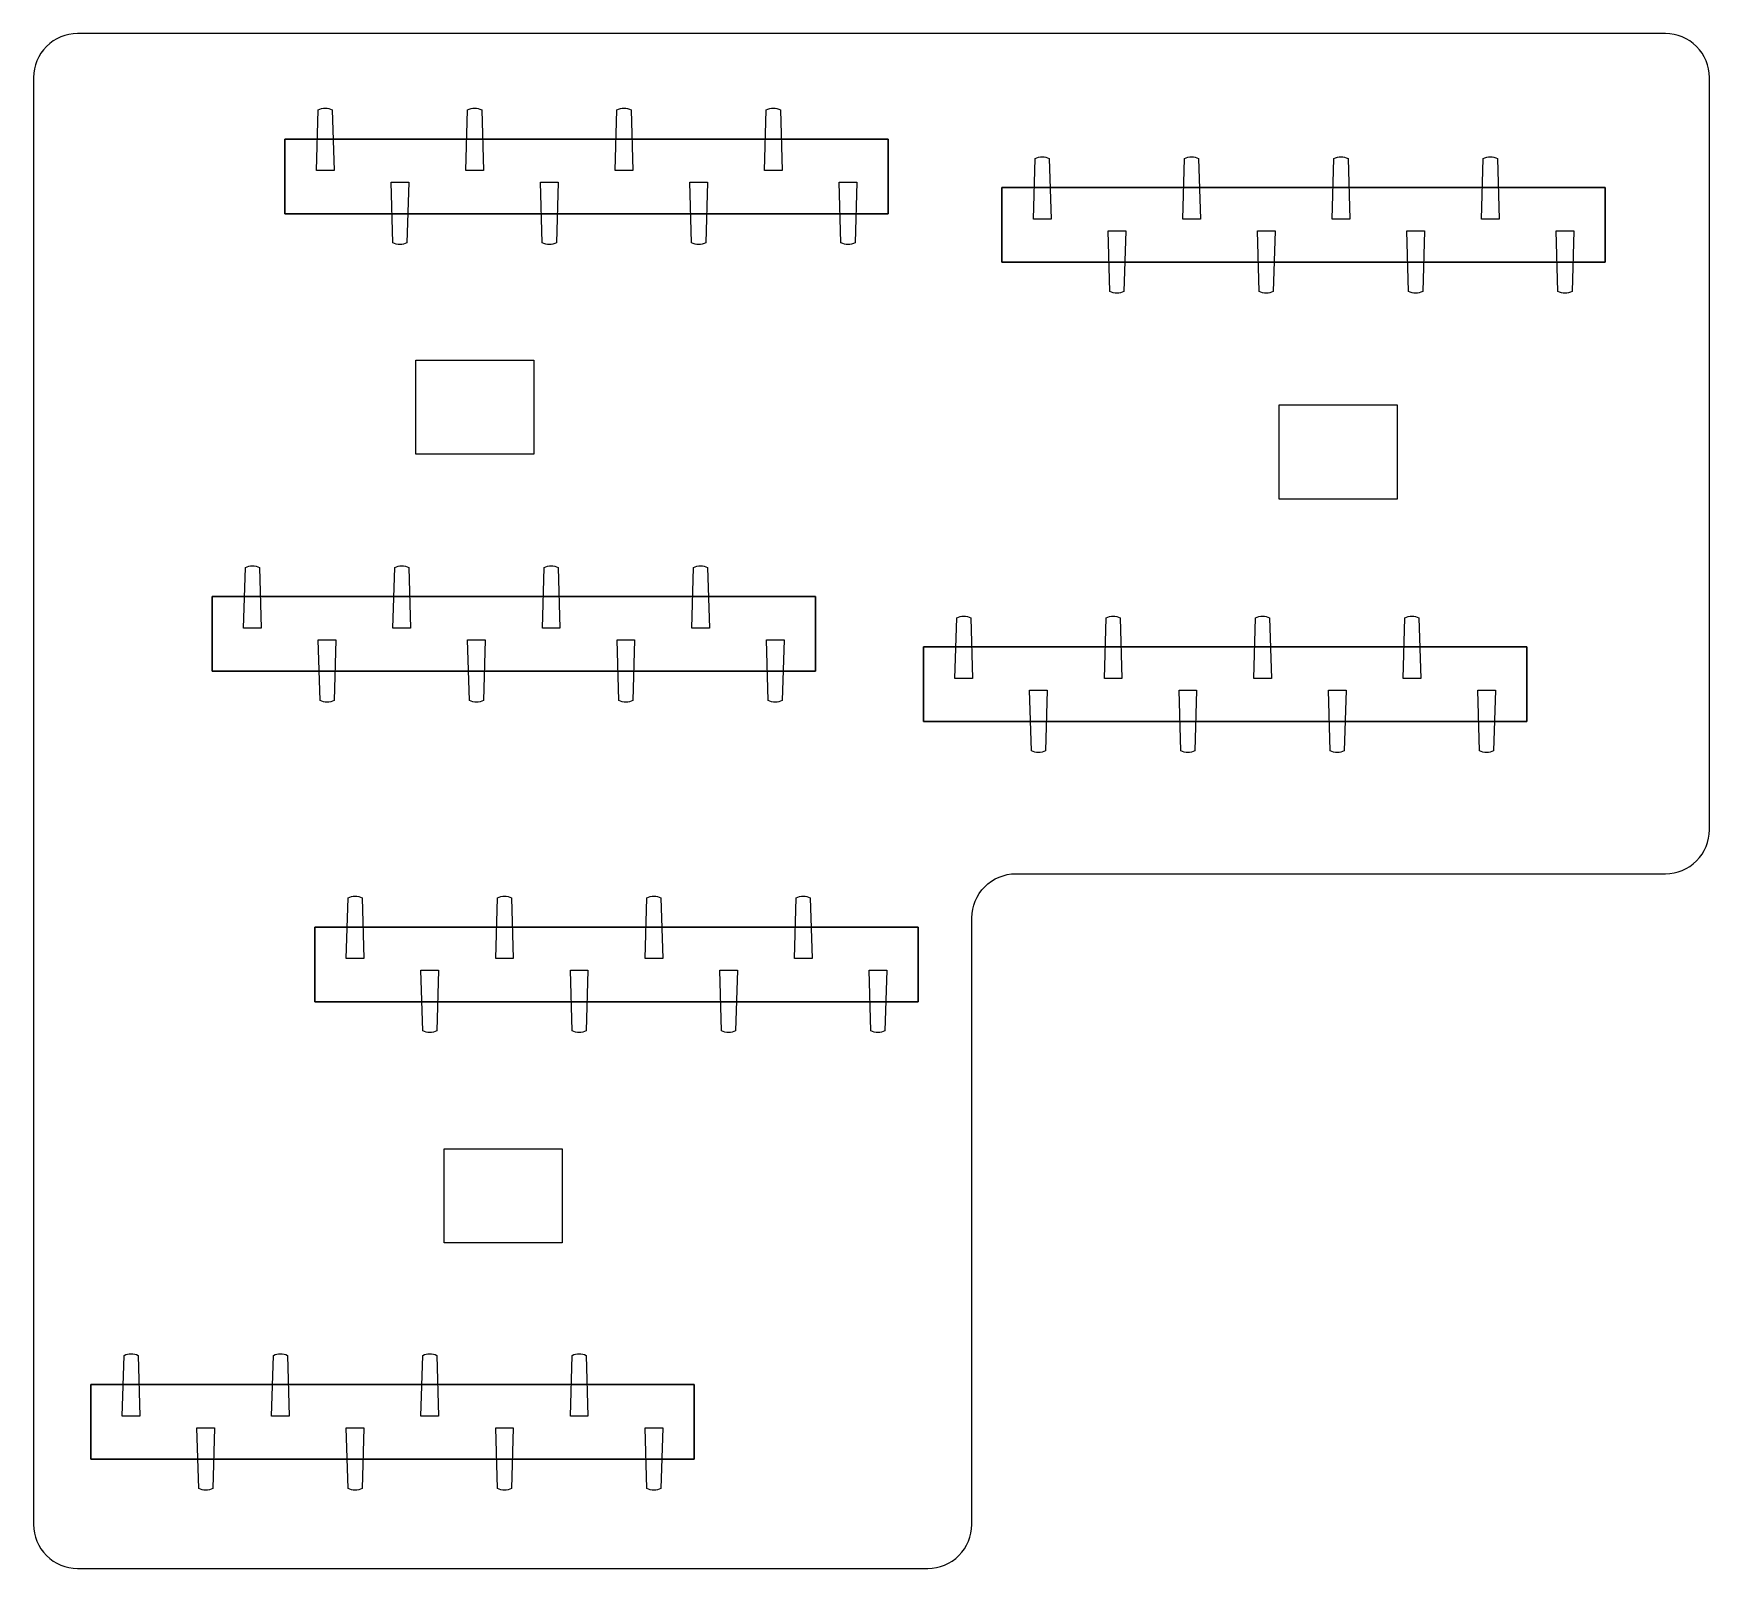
# Model space of a CAD drawing. Header units: millimetres. Extents: x -28.5 to 28.5, y -26.1 to 26.1.
import ezdxf

# ---------------------------------------------------------------- set-up
doc = ezdxf.new("R2010")
doc.units = ezdxf.units.MM
doc.layers.get('0').update_dxf_attribs({"linetype": 'CONTINUOUS'})

msp = doc.modelspace()

# ---------------------------------------------------------------- linework, layer by layer
for points in [[(28.5, 24.6, 0.414214), (27, 26.1), (-27, 26.1, 0.414214), (-28.5, 24.6), (-28.5, -24.6, 0.414214), (-27, -26.1), (1.913, -26.1, 0.414214), (3.412, -24.6), (3.412, -3.975, -0.414214), (4.912, -2.475), (27, -2.475, 0.414214), (28.5, -0.975)], [(28.5, 24.6, 0.414214), (27, 26.1), (-27, 26.1, 0.414214), (-28.5, 24.6), (-28.5, -24.6, 0.414214), (-27, -26.1), (1.913, -26.1, 0.414214), (3.412, -24.6), (3.412, -3.975, -0.414214), (4.912, -2.475), (27, -2.475, 0.414214), (28.5, -0.975)], [(-18.338, 23.5), (-18.278, 21.44), (-18.878, 21.44), (-18.818, 23.5, -0.25)], [(-13.258, 23.5), (-13.198, 21.44), (-13.798, 21.44), (-13.738, 23.5, -0.25)], [(-8.178, 23.5), (-8.118, 21.44), (-8.718, 21.44), (-8.658, 23.5, -0.25)], [(-3.098, 23.5), (-3.038, 21.44), (-3.638, 21.44), (-3.578, 23.5, -0.25)], [(6.046, 21.85), (6.106, 19.79), (5.506, 19.79), (5.566, 21.85, -0.25)], [(11.126, 21.85), (11.186, 19.79), (10.586, 19.79), (10.646, 21.85, -0.25)], [(16.206, 21.85), (16.266, 19.79), (15.666, 19.79), (15.726, 21.85, -0.25)], [(21.286, 21.85), (21.346, 19.79), (20.746, 19.79), (20.806, 21.85, -0.25)], [(-16.278, 18.98), (-16.338, 21.04), (-15.738, 21.04), (-15.798, 18.98, -0.25)], [(-11.198, 18.98), (-11.258, 21.04), (-10.658, 21.04), (-10.718, 18.98, -0.25)], [(-6.118, 18.98), (-6.178, 21.04), (-5.578, 21.04), (-5.638, 18.98, -0.25)], [(-1.038, 18.98), (-1.098, 21.04), (-0.498, 21.04), (-0.558, 18.98, -0.25)], [(8.106, 17.33), (8.046, 19.39), (8.646, 19.39), (8.586, 17.33, -0.25)], [(13.186, 17.33), (13.126, 19.39), (13.726, 19.39), (13.666, 17.33, -0.25)], [(18.266, 17.33), (18.206, 19.39), (18.806, 19.39), (18.746, 17.33, -0.25)], [(23.346, 17.33), (23.286, 19.39), (23.886, 19.39), (23.826, 17.33, -0.25)], [(-20.815, 7.942), (-20.755, 5.882), (-21.355, 5.882), (-21.295, 7.942, -0.25)], [(-15.735, 7.942), (-15.675, 5.882), (-16.274, 5.882), (-16.215, 7.942, -0.25)], [(-10.655, 7.942), (-10.595, 5.882), (-11.195, 5.882), (-11.135, 7.942, -0.25)], [(-5.575, 7.942), (-5.514, 5.882), (-6.115, 5.882), (-6.055, 7.942, -0.25)], [(3.379, 6.229), (3.439, 4.169), (2.839, 4.169), (2.899, 6.229, -0.25)], [(8.459, 6.229), (8.519, 4.169), (7.919, 4.169), (7.979, 6.229, -0.25)], [(13.539, 6.229), (13.599, 4.169), (12.999, 4.169), (13.059, 6.229, -0.25)], [(18.619, 6.229), (18.679, 4.169), (18.079, 4.169), (18.139, 6.229, -0.25)], [(-18.755, 3.422), (-18.815, 5.482), (-18.215, 5.482), (-18.275, 3.422, -0.25)], [(-13.675, 3.422), (-13.735, 5.482), (-13.134, 5.482), (-13.194, 3.422, -0.25)], [(-8.595, 3.422), (-8.655, 5.482), (-8.055, 5.482), (-8.114, 3.422, -0.25)], [(-3.514, 3.422), (-3.575, 5.482), (-2.974, 5.482), (-3.034, 3.422, -0.25)], [(5.439, 1.709), (5.379, 3.769), (5.979, 3.769), (5.919, 1.709, -0.25)], [(10.519, 1.709), (10.459, 3.769), (11.059, 3.769), (10.999, 1.709, -0.25)], [(15.599, 1.709), (15.539, 3.769), (16.139, 3.769), (16.079, 1.709, -0.25)], [(20.679, 1.709), (20.619, 3.769), (21.219, 3.769), (21.159, 1.709, -0.25)], [(-17.322, -3.295), (-17.262, -5.355), (-17.862, -5.355), (-17.802, -3.295, -0.25)], [(-12.242, -3.295), (-12.182, -5.355), (-12.782, -5.355), (-12.722, -3.295, -0.25)], [(-7.162, -3.295), (-7.102, -5.355), (-7.702, -5.355), (-7.642, -3.295, -0.25)], [(-2.082, -3.295), (-2.022, -5.355), (-2.622, -5.355), (-2.562, -3.295, -0.25)], [(-15.262, -7.815), (-15.322, -5.755), (-14.722, -5.755), (-14.782, -7.815, -0.25)], [(-10.182, -7.815), (-10.242, -5.755), (-9.642, -5.755), (-9.702, -7.815, -0.25)], [(-5.102, -7.815), (-5.162, -5.755), (-4.562, -5.755), (-4.622, -7.815, -0.25)], [(-0.022, -7.815), (-0.082, -5.755), (0.518, -5.755), (0.458, -7.815, -0.25)], [(-24.942, -18.855), (-24.882, -20.915), (-25.482, -20.915), (-25.422, -18.855, -0.25)], [(-19.862, -18.855), (-19.802, -20.915), (-20.402, -20.915), (-20.342, -18.855, -0.25)], [(-14.782, -18.855), (-14.722, -20.915), (-15.322, -20.915), (-15.262, -18.855, -0.25)], [(-9.702, -18.855), (-9.642, -20.915), (-10.242, -20.915), (-10.182, -18.855, -0.25)], [(-22.882, -23.375), (-22.942, -21.315), (-22.342, -21.315), (-22.402, -23.375, -0.25)], [(-17.802, -23.375), (-17.862, -21.315), (-17.262, -21.315), (-17.322, -23.375, -0.25)], [(-12.722, -23.375), (-12.782, -21.315), (-12.182, -21.315), (-12.242, -23.375, -0.25)], [(-7.642, -23.375), (-7.702, -21.315), (-7.102, -21.315), (-7.162, -23.375, -0.25)]]:
    msp.add_lwpolyline(points, format="xyb", close=True)
for points in [[(-19.948, 22.51), (0.572, 22.51)], [(-19.948, 19.97), (-19.948, 20.393), (-19.948, 22.086), (-19.948, 22.51)], [(0.572, 22.51), (0.572, 22.086), (0.572, 20.393), (0.572, 19.97)], [(4.436, 20.86), (24.956, 20.86)], [(4.436, 18.32), (4.436, 18.743), (4.436, 20.436), (4.436, 20.86)], [(24.956, 20.86), (24.956, 20.436), (24.956, 18.743), (24.956, 18.32)], [(0.572, 19.97), (-19.948, 19.97)], [(24.956, 18.32), (4.436, 18.32)], [(-15.499, 14.992), (-11.485, 14.992), (-11.485, 11.792), (-15.499, 11.792)], [(-15.499, 14.992), (-11.485, 14.992), (-11.485, 11.792), (-15.499, 11.792)], [(13.864, 13.468), (17.877, 13.468), (17.877, 10.268), (13.864, 10.268)], [(13.864, 13.468), (17.877, 13.468), (17.877, 10.268), (13.864, 10.268)], [(-22.424, 6.952), (-1.905, 6.952)], [(-22.424, 4.412), (-22.424, 4.835), (-22.424, 6.529), (-22.424, 6.952)], [(-1.905, 6.952), (-1.905, 6.529), (-1.905, 4.835), (-1.905, 4.412)], [(1.769, 5.239), (22.289, 5.239)], [(1.769, 2.699), (1.769, 3.122), (1.769, 4.815), (1.769, 5.239)], [(22.289, 5.239), (22.289, 4.815), (22.289, 3.122), (22.289, 2.699)], [(-1.905, 4.412), (-22.424, 4.412)], [(22.289, 2.699), (1.769, 2.699)], [(-18.932, -6.825), (-18.932, -6.402), (-18.932, -4.709), (-18.932, -4.285)], [(-18.932, -4.285), (1.588, -4.285)], [(1.588, -4.285), (1.588, -4.709), (1.588, -6.402), (1.588, -6.825)], [(1.588, -6.825), (-18.932, -6.825)], [(-14.539, -15.031), (-14.539, -11.83), (-10.526, -11.83), (-10.526, -15.031)], [(-14.539, -15.031), (-14.539, -11.83), (-10.526, -11.83), (-10.526, -15.031)], [(-26.552, -19.845), (-6.032, -19.845)], [(-26.552, -22.385), (-26.552, -21.962), (-26.552, -20.268), (-26.552, -19.845)], [(-6.032, -19.845), (-6.032, -20.268), (-6.032, -21.962), (-6.032, -22.385)], [(-6.032, -22.385), (-26.552, -22.385)]]:
    msp.add_lwpolyline(points, close=True)

doc.saveas('drawing.dxf')
